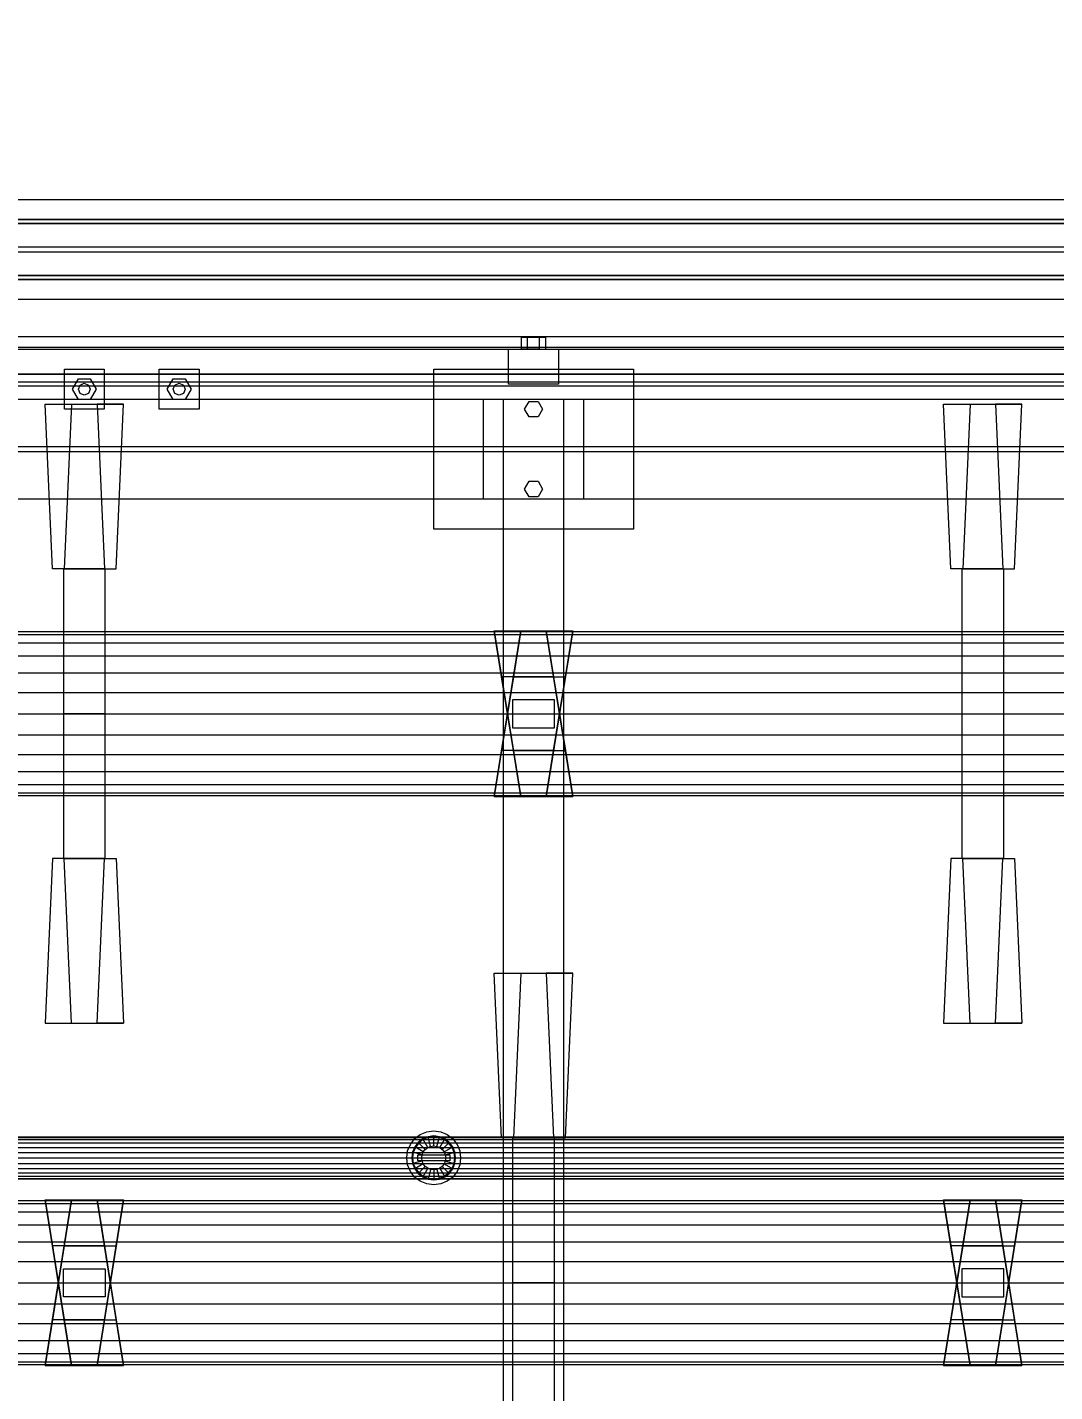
# Model space of a CAD drawing. Header units: millimetres. Extents: x -191664 to 191490, y -197311 to 10263.
# Drawn here: x 4068 to 5097, y -89994 to -88627 of the extents above; entities that cross this region are included whole.
import ezdxf

# ---------------------------------------------------------------- set-up
doc = ezdxf.new("R2010")
doc.units = ezdxf.units.MM
doc.layers.add('DET_mezcladora_superior', color=7, linetype='Continuous', lineweight=0)
doc.layers.add('R15_COTAS_TRANSPORTE_P', color=1, linetype='Continuous', lineweight=0)
doc.dimstyles.new('PLANTA_20', dxfattribs={"dimtxt": 50, "dimasz": 30, "dimexe": 30, "dimexo": 16, "dimgap": 20, "dimtad": 1, "dimtih": 1, "dimtoh": 1, "dimdec": 1, "dimzin": 0, "dimdsep": 46, "dimcen": 0.09, "dimadec": 0, "dimazin": 0, "dimtfac": 1, "dimtdec": 4, "dimtofl": 0, "dimtmove": 0, "dimatfit": 3, "dimfxl": 1, "dimtolj": 1, "dimtzin": 0, "dimarcsym": 0})

# ---------------------------------------------------------------- blocks, each defined once
blk = doc.blocks.new('*D133')
at = {"layer": 'Defpoints', "color": 0, "transparency": 16777216}
for p in [(439.7, -194148), (217.9, -194406.1), (-500, -194490), (-500, -194490), (500, -194490)]:
    blk.add_point(p, dxfattribs=at)
at = {"layer": 'R15_COTAS_TRANSPORTE_P', "color": 0, "lineweight": -2, "transparency": 16777216}
blk.add_arc((-500, -194490), 722.8, 2.3783, 17.6217, dxfattribs=at)
at = {"layer": 'R15_COTAS_TRANSPORTE_P', "color": 0, "transparency": 16777216}
for points in [[(184.1, -194272.8), (193.6, -194269.6), (179.2, -194242.8)], [(227.1, -194459.9), (217.2, -194460.1), (222.8, -194490)]]:
    blk.add_solid(points, dxfattribs=at)

msp = doc.modelspace()

# ---------------------------------------------------------------- linework, layer by layer
at = {"layer": 'DET_mezcladora_superior', "color": 8, "true_color": 0x667b86}
for p, q in [((1475, -88800), (7675, -88800)), ((5596.92, -88820), (3530.26, -88820)), ((3531.78, -88820), (5598.44, -88820)), ((5618.22, -88820), (3551.56, -88820)), ((3553.08, -88820), (5619.74, -88820)), ((3531.78, -88824), (5598.44, -88824)), ((5618.22, -88824), (3551.56, -88824)), ((1475, -88847.2), (7675, -88847.2)), ((7675, -88852.8), (1475, -88852.8)), ((5598.44, -88876), (3531.78, -88876)), ((3551.56, -88876), (5618.22, -88876)), ((3530.26, -88880), (5596.92, -88880)), ((5598.44, -88880), (3531.78, -88880)), ((3551.56, -88880), (5618.22, -88880)), ((5619.74, -88880), (3553.08, -88880)), ((7675, -88900), (1475, -88900)), ((1400, -89000), (7720, -89000)), ((1400, -89047.2), (7720, -89047.2)), ((7720, -89052.8), (1400, -89052.8)), ((7720, -89100), (1400, -89100))]:
    msp.add_line(p, q, dxfattribs=at)
at = {"layer": 'DET_mezcladora_superior', "color": 251, "true_color": 0x64686b}
for p, q in [((1475, -88937), (7675, -88937)), ((4105, -89010), (4105, -88970)), ((4105, -88970), (4145, -88970)), ((4145, -88970), (4145, -89010)), ((4200, -89010), (4200, -88970)), ((4200, -88970), (4240, -88970)), ((4240, -88970), (4240, -89010)), ((7675, -88987), (1475, -88987)), ((4525, -89100), (4525, -89000)), ((4525, -89000), (4625, -89000)), ((4545, -90200), (4545, -89000)), ((4545, -89000), (4605, -89000)), ((4605, -89000), (4605, -90200)), ((4625, -89000), (4625, -89100)), ((4145, -89010), (4105, -89010)), ((4240, -89010), (4200, -89010)), ((4625, -89100), (4525, -89100))]:
    msp.add_line(p, q, dxfattribs=at)
at = {"layer": 'DET_mezcladora_superior', "color": 149, "true_color": 0x3c4245}
for p, q in [((4569, -88938), (4563, -88938)), ((4563, -88950), (4563, -88938)), ((4581, -88938), (4569, -88938)), ((4569, -88950), (4569, -88938)), ((4587, -88938), (4581, -88938)), ((4581, -88950), (4581, -88938)), ((4587, -88938), (4587, -88950)), ((4569, -88950), (4563, -88950)), ((4581, -88950), (4569, -88950)), ((4581, -88950), (4587, -88950)), ((4119, -88990), (4120.76, -88985.76)), ((4120.76, -88985.76), (4125, -88984)), ((4125, -88984), (4129.24, -88985.76)), ((4129.24, -88985.76), (4131, -88990)), ((4214, -88990), (4215.76, -88985.76)), ((4215.76, -88985.76), (4220, -88984)), ((4220, -88984), (4224.24, -88985.76)), ((4224.24, -88985.76), (4226, -88990)), ((4120.76, -88994.24), (4119, -88990)), ((4125, -88996), (4120.76, -88994.24)), ((4129.24, -88994.24), (4125, -88996)), ((4131, -88990), (4129.24, -88994.24)), ((4215.76, -88994.24), (4214, -88990)), ((4220, -88996), (4215.76, -88994.24)), ((4224.24, -88994.24), (4220, -88996)), ((4226, -88990), (4224.24, -88994.24))]:
    msp.add_line(p, q, dxfattribs=at)
at = {"layer": 'DET_mezcladora_superior', "color": 9, "true_color": 0xc6c9c8}
for p, q in [((1475, -88948), (7675, -88948)), ((4550, -88985), (4550, -88950)), ((4550, -88950), (4600, -88950)), ((4600, -88950), (4600, -88985)), ((4475, -89130), (4475, -88970)), ((4475, -88970), (4675, -88970)), ((4675, -88970), (4675, -89130)), ((7675, -88983), (1475, -88983)), ((4600, -88985), (4550, -88985)), ((4675, -89130), (4475, -89130)), ((4104, -89170), (4146, -89170)), ((4104, -89170), (4104, -89315)), ((4146, -89315), (4146, -89170)), ((5004, -89170), (5046, -89170)), ((5004, -89170), (5004, -89315)), ((5046, -89315), (5046, -89170)), ((4554, -89301), (4554, -89329)), ((4596, -89301), (4554, -89301)), ((4596, -89329), (4596, -89301)), ((4146, -89315), (4104, -89315)), ((4104, -89315), (4104, -89460)), ((4146, -89460), (4146, -89315)), ((5004, -89315), (5046, -89315)), ((5004, -89315), (5004, -89460)), ((5046, -89460), (5046, -89315)), ((4554, -89329), (4596, -89329)), ((4146, -89460), (4104, -89460)), ((5046, -89460), (5004, -89460)), ((4554, -89740), (4596, -89740)), ((4554, -89740), (4554, -89885)), ((4596, -89885), (4596, -89740)), ((4104, -89899), (4104, -89871)), ((4104, -89871), (4146, -89871)), ((4146, -89871), (4146, -89899)), ((5004, -89871), (5004, -89899)), ((5046, -89871), (5004, -89871)), ((5046, -89899), (5046, -89871)), ((4596, -89885), (4554, -89885)), ((4554, -89885), (4554, -90030)), ((4596, -90030), (4596, -89885)), ((4146, -89899), (4104, -89899)), ((5004, -89899), (5046, -89899))]:
    msp.add_line(p, q, dxfattribs=at)
at = {"layer": 'DET_mezcladora_superior', "color": 252, "true_color": 0x8b8c91}
for p, q in [((1475, -88950), (7675, -88950)), ((7675, -88975), (1475, -88975))]:
    msp.add_line(p, q, dxfattribs=at)
at = {"layer": 'DET_mezcladora_superior', "color": 253, "true_color": 0xa5a6aa}
msp.add_line((1500, -88975), (7075, -88975), dxfattribs=at)
at = {"layer": 'DET_mezcladora_superior', "color": 43, "true_color": 0xe7bf45}
for p, q in [((4113, -88990), (4119, -88979.61)), ((4119, -88979.61), (4131, -88979.61)), ((4131, -88979.61), (4137, -88990)), ((4208, -88990), (4214, -88979.61)), ((4214, -88979.61), (4226, -88979.61)), ((4226, -88979.61), (4232, -88990)), ((4119, -89000.39), (4113, -88990)), ((4131, -89000.39), (4119, -89000.39)), ((4137, -88990), (4131, -89000.39)), ((4214, -89000.39), (4208, -88990)), ((4226, -89000.39), (4214, -89000.39)), ((4232, -88990), (4226, -89000.39)), ((4566, -89010), (4570.5, -89002.21)), ((4570.5, -89017.79), (4566, -89010)), ((4570.5, -89002.21), (4579.5, -89002.21)), ((4579.5, -89002.21), (4584, -89010)), ((4584, -89010), (4579.5, -89017.79)), ((4579.5, -89017.79), (4570.5, -89017.79)), ((4566, -89090), (4570.5, -89082.21)), ((4570.5, -89082.21), (4579.5, -89082.21)), ((4579.5, -89082.21), (4584, -89090)), ((4570.5, -89097.79), (4566, -89090)), ((4584, -89090), (4579.5, -89097.79)), ((4579.5, -89097.79), (4570.5, -89097.79))]:
    msp.add_line(p, q, dxfattribs=at)
at = {"layer": 'DET_mezcladora_superior', "color": 254, "true_color": 0xdce0df}
for p, q in [((4093.08, -89170), (4085.72, -89005)), ((4085.72, -89005), (4112.28, -89005)), ((4085.72, -89005), (4137.72, -89005)), ((4112.28, -89005), (4104.92, -89170)), ((4112.28, -89005), (4164.28, -89005)), ((4164.28, -89005), (4137.72, -89005)), ((4137.72, -89005), (4145.08, -89170)), ((4156.92, -89170), (4164.28, -89005)), ((4993.08, -89170), (4985.72, -89005)), ((4985.72, -89005), (5012.28, -89005)), ((4985.72, -89005), (5037.72, -89005)), ((5012.28, -89005), (5004.92, -89170)), ((5012.28, -89005), (5064.28, -89005)), ((5064.28, -89005), (5037.72, -89005)), ((5037.72, -89005), (5045.08, -89170)), ((5056.92, -89170), (5064.28, -89005)), ((4104.92, -89170), (4093.08, -89170)), ((4145.08, -89170), (4093.08, -89170)), ((4104.92, -89170), (4156.92, -89170)), ((4145.08, -89170), (4156.92, -89170)), ((5004.92, -89170), (4993.08, -89170)), ((5045.08, -89170), (4993.08, -89170)), ((5004.92, -89170), (5056.92, -89170)), ((5045.08, -89170), (5056.92, -89170)), ((7835, -89233), (1315, -89233)), ((4535.72, -89398), (4562.28, -89232)), ((4543.08, -89278), (4535.72, -89232)), ((4535.72, -89232), (4562.28, -89398)), ((4535.72, -89232), (4587.72, -89232)), ((4562.28, -89232), (4554.92, -89278)), ((4562.28, -89232), (4614.28, -89232)), ((4614.28, -89232), (4587.72, -89398)), ((4614.28, -89398), (4587.72, -89232)), ((4587.72, -89232), (4595.08, -89278)), ((4606.92, -89278), (4614.28, -89232)), ((1315, -89235.79), (7835, -89235.79)), ((1315, -89243.99), (7835, -89243.99)), ((1315, -89257.02), (7835, -89257.02)), ((1315, -89274), (7835, -89274)), ((4554.92, -89278), (4543.08, -89352)), ((4554.92, -89352), (4543.08, -89278)), ((4595.08, -89278), (4543.08, -89278)), ((4554.92, -89278), (4606.92, -89278)), ((4595.08, -89352), (4606.92, -89278)), ((4595.08, -89278), (4606.92, -89352)), ((1315, -89293.78), (7835, -89293.78)), ((1315, -89315), (7835, -89315)), ((1315, -89336.22), (7835, -89336.22)), ((1315, -89356), (7835, -89356)), ((4543.08, -89352), (4535.72, -89398)), ((4595.08, -89352), (4543.08, -89352)), ((4562.28, -89398), (4554.92, -89352)), ((4554.92, -89352), (4606.92, -89352)), ((4587.72, -89398), (4595.08, -89352)), ((4606.92, -89352), (4614.28, -89398)), ((1315, -89372.98), (7835, -89372.98)), ((1315, -89386.01), (7835, -89386.01)), ((1315, -89394.21), (7835, -89394.21)), ((1315, -89397), (7835, -89397)), ((4535.72, -89398), (4587.72, -89398)), ((4562.28, -89398), (4614.28, -89398)), ((4093.08, -89460), (4085.72, -89625)), ((4104.92, -89460), (4093.08, -89460)), ((4145.08, -89460), (4093.08, -89460)), ((4112.28, -89625), (4104.92, -89460)), ((4104.92, -89460), (4156.92, -89460)), ((4137.72, -89625), (4145.08, -89460)), ((4145.08, -89460), (4156.92, -89460)), ((4156.92, -89460), (4164.28, -89625)), ((4993.08, -89460), (4985.72, -89625)), ((5004.92, -89460), (4993.08, -89460)), ((5045.08, -89460), (4993.08, -89460)), ((5012.28, -89625), (5004.92, -89460)), ((5004.92, -89460), (5056.92, -89460)), ((5037.72, -89625), (5045.08, -89460)), ((5045.08, -89460), (5056.92, -89460)), ((5056.92, -89460), (5064.28, -89625)), ((4543.08, -89740), (4535.72, -89575)), ((4535.72, -89575), (4562.28, -89575)), ((4535.72, -89575), (4587.72, -89575)), ((4562.28, -89575), (4554.92, -89740)), ((4562.28, -89575), (4614.28, -89575)), ((4614.28, -89575), (4587.72, -89575)), ((4587.72, -89575), (4595.08, -89740)), ((4606.92, -89740), (4614.28, -89575)), ((4085.72, -89625), (4112.28, -89625)), ((4085.72, -89625), (4137.72, -89625)), ((4112.28, -89625), (4164.28, -89625)), ((4164.28, -89625), (4137.72, -89625)), ((4985.72, -89625), (5012.28, -89625)), ((4985.72, -89625), (5037.72, -89625)), ((5012.28, -89625), (5064.28, -89625)), ((5064.28, -89625), (5037.72, -89625)), ((4554.92, -89740), (4543.08, -89740)), ((4595.08, -89740), (4543.08, -89740)), ((4554.92, -89740), (4606.92, -89740)), ((4595.08, -89740), (4606.92, -89740)), ((7835, -89803), (1315, -89803)), ((1315, -89805.79), (7835, -89805.79)), ((4093.08, -89848), (4085.72, -89802)), ((4085.72, -89802), (4112.28, -89968)), ((4085.72, -89802), (4137.72, -89802)), ((4085.72, -89968), (4112.28, -89802)), ((4112.28, -89802), (4104.92, -89848)), ((4112.28, -89802), (4164.28, -89802)), ((4164.28, -89968), (4137.72, -89802)), ((4137.72, -89802), (4145.08, -89848)), ((4164.28, -89802), (4137.72, -89968)), ((4156.92, -89848), (4164.28, -89802)), ((4985.72, -89968), (5012.28, -89802)), ((4993.08, -89848), (4985.72, -89802)), ((4985.72, -89802), (5012.28, -89968)), ((4985.72, -89802), (5037.72, -89802)), ((5012.28, -89802), (5004.92, -89848)), ((5012.28, -89802), (5064.28, -89802)), ((5064.28, -89802), (5037.72, -89968)), ((5064.28, -89968), (5037.72, -89802)), ((5037.72, -89802), (5045.08, -89848)), ((5056.92, -89848), (5064.28, -89802)), ((1315, -89813.99), (7835, -89813.99)), ((1315, -89827.02), (7835, -89827.02)), ((1315, -89844), (7835, -89844)), ((4104.92, -89922), (4093.08, -89848)), ((4145.08, -89848), (4093.08, -89848)), ((4104.92, -89848), (4093.08, -89922)), ((4104.92, -89848), (4156.92, -89848)), ((4145.08, -89848), (4156.92, -89922)), ((4145.08, -89922), (4156.92, -89848)), ((5004.92, -89848), (4993.08, -89922)), ((5004.92, -89922), (4993.08, -89848)), ((5045.08, -89848), (4993.08, -89848)), ((5004.92, -89848), (5056.92, -89848)), ((5045.08, -89922), (5056.92, -89848)), ((5045.08, -89848), (5056.92, -89922)), ((1315, -89863.78), (7835, -89863.78)), ((1315, -89885), (7835, -89885)), ((1315, -89906.22), (7835, -89906.22)), ((1315, -89926), (7835, -89926)), ((4093.08, -89922), (4085.72, -89968)), ((4145.08, -89922), (4093.08, -89922)), ((4112.28, -89968), (4104.92, -89922)), ((4104.92, -89922), (4156.92, -89922)), ((4137.72, -89968), (4145.08, -89922)), ((4156.92, -89922), (4164.28, -89968)), ((4993.08, -89922), (4985.72, -89968)), ((5045.08, -89922), (4993.08, -89922)), ((5012.28, -89968), (5004.92, -89922)), ((5004.92, -89922), (5056.92, -89922)), ((5037.72, -89968), (5045.08, -89922)), ((5056.92, -89922), (5064.28, -89968)), ((1315, -89942.98), (7835, -89942.98)), ((1315, -89956.01), (7835, -89956.01)), ((1315, -89964.21), (7835, -89964.21)), ((1315, -89967), (7835, -89967)), ((4085.72, -89968), (4137.72, -89968)), ((4112.28, -89968), (4164.28, -89968)), ((4985.72, -89968), (5037.72, -89968)), ((5012.28, -89968), (5064.28, -89968))]:
    msp.add_line(p, q, dxfattribs=at)
at = {"layer": 'DET_mezcladora_superior', "color": 134, "true_color": 0x238fa9}
for p, q in [((3325, -89738.8), (6375, -89738.8)), ((3325, -89739.52), (6375, -89739.52)), ((4469.51, -89739.52), (4464.4, -89741.64)), ((4475, -89738.8), (4469.51, -89739.52)), ((4480.49, -89739.52), (4475, -89738.8)), ((4485.6, -89741.64), (4480.49, -89739.52)), ((3325, -89741.64), (6375, -89741.64)), ((3325, -89745.01), (6375, -89745.01)), ((3325, -89749.4), (6375, -89749.4)), ((4456.64, -89749.4), (4454.52, -89754.51)), ((4460.01, -89745.01), (4456.64, -89749.4)), ((4464.4, -89741.64), (4460.01, -89745.01)), ((4489.99, -89745.01), (4485.6, -89741.64)), ((4493.36, -89749.4), (4489.99, -89745.01)), ((4495.48, -89754.51), (4493.36, -89749.4)), ((3325, -89754.51), (6375, -89754.51)), ((3325, -89760), (6375, -89760)), ((3325, -89765.49), (6375, -89765.49)), ((4454.52, -89754.51), (4453.8, -89760)), ((4453.8, -89760), (4454.52, -89765.49)), ((4454.52, -89765.49), (4456.64, -89770.6)), ((4493.36, -89770.6), (4495.48, -89765.49)), ((4496.2, -89760), (4495.48, -89754.51)), ((4495.48, -89765.49), (4496.2, -89760)), ((3325, -89770.6), (6375, -89770.6)), ((3325, -89774.99), (6375, -89774.99)), ((3325, -89778.36), (6375, -89778.36)), ((3325, -89780.48), (6375, -89780.48)), ((4456.64, -89770.6), (4460.01, -89774.99)), ((4460.01, -89774.99), (4464.4, -89778.36)), ((4464.4, -89778.36), (4469.51, -89780.48)), ((4469.51, -89780.48), (4475, -89781.2)), ((4475, -89781.2), (4480.49, -89780.48)), ((4480.49, -89780.48), (4485.6, -89778.36)), ((4485.6, -89778.36), (4489.99, -89774.99)), ((4489.99, -89774.99), (4493.36, -89770.6)), ((6375, -89781.2), (3325, -89781.2))]:
    msp.add_line(p, q, dxfattribs=at)
at = {"layer": 'DET_mezcladora_superior', "color": 9, "true_color": 0xb9c5c9}
for p, q in [((4455.91, -89740.91), (4461.5, -89736.62)), ((4461.5, -89736.62), (4468.01, -89733.92)), ((4468.01, -89733.92), (4475, -89733)), ((4475, -89733), (4481.99, -89733.92)), ((4481.99, -89733.92), (4488.5, -89736.62)), ((4488.5, -89736.62), (4494.09, -89740.91)), ((4448, -89760), (4448.92, -89753.01)), ((4448.92, -89753.01), (4451.62, -89746.5)), ((4451.62, -89746.5), (4455.91, -89740.91)), ((4494.09, -89740.91), (4498.38, -89746.5)), ((4498.38, -89746.5), (4501.08, -89753.01)), ((4501.08, -89753.01), (4502, -89760)), ((4448.92, -89766.99), (4448, -89760)), ((4502, -89760), (4501.08, -89766.99)), ((4451.62, -89773.5), (4448.92, -89766.99)), ((4455.91, -89779.09), (4451.62, -89773.5)), ((4461.5, -89783.38), (4455.91, -89779.09)), ((4494.09, -89779.09), (4488.5, -89783.38)), ((4498.38, -89773.5), (4494.09, -89779.09)), ((4501.08, -89766.99), (4498.38, -89773.5)), ((4468.01, -89786.08), (4461.5, -89783.38)), ((4475, -89787), (4468.01, -89786.08)), ((4481.99, -89786.08), (4475, -89787)), ((4488.5, -89783.38), (4481.99, -89786.08))]:
    msp.add_line(p, q, dxfattribs=at)
at = {"layer": 'DET_mezcladora_superior', "color": 55, "true_color": 0xb2944d}
for p, q in [((4469.31, -89738.75), (4464, -89740.95)), ((4475, -89738), (4469.31, -89738.75)), ((4471.89, -89748.41), (4469.31, -89738.75)), ((4480.69, -89738.75), (4475, -89738)), ((4475, -89748), (4475, -89738)), ((4478.11, -89748.41), (4480.69, -89738.75)), ((4486, -89740.95), (4480.69, -89738.75)), ((4455.95, -89749), (4453.75, -89754.31)), ((4459.44, -89744.44), (4455.95, -89749)), ((4464.61, -89754), (4455.95, -89749)), ((4464, -89740.95), (4459.44, -89744.44)), ((4466.51, -89751.51), (4459.44, -89744.44)), ((4469, -89749.61), (4464, -89740.95)), ((4464.61, -89754), (4466.51, -89751.51)), ((4466.51, -89751.51), (4469, -89749.61)), ((4469, -89749.61), (4471.89, -89748.41)), ((4471.89, -89748.41), (4475, -89748)), ((4475, -89748), (4478.11, -89748.41)), ((4478.11, -89748.41), (4481, -89749.61)), ((4481, -89749.61), (4486, -89740.95)), ((4481, -89749.61), (4483.49, -89751.51)), ((4483.49, -89751.51), (4490.56, -89744.44)), ((4483.49, -89751.51), (4485.39, -89754)), ((4485.39, -89754), (4494.05, -89749)), ((4490.56, -89744.44), (4486, -89740.95)), ((4494.05, -89749), (4490.56, -89744.44)), ((4496.25, -89754.31), (4494.05, -89749)), ((4453.75, -89754.31), (4453, -89760)), ((4453, -89760), (4453.75, -89765.69)), ((4453, -89760), (4463, -89760)), ((4463.41, -89756.89), (4453.75, -89754.31)), ((4463.41, -89763.11), (4453.75, -89765.69)), ((4453.75, -89765.69), (4455.95, -89771)), ((4464.61, -89766), (4455.95, -89771)), ((4463, -89760), (4463.41, -89756.89)), ((4463.41, -89763.11), (4463, -89760)), ((4463.41, -89756.89), (4464.61, -89754)), ((4464.61, -89766), (4463.41, -89763.11)), ((4466.51, -89768.49), (4464.61, -89766)), ((4485.39, -89766), (4483.49, -89768.49)), ((4485.39, -89754), (4486.59, -89756.89)), ((4486.59, -89763.11), (4485.39, -89766)), ((4485.39, -89766), (4494.05, -89771)), ((4486.59, -89756.89), (4496.25, -89754.31)), ((4486.59, -89756.89), (4487, -89760)), ((4487, -89760), (4486.59, -89763.11)), ((4486.59, -89763.11), (4496.25, -89765.69)), ((4487, -89760), (4497, -89760)), ((4494.05, -89771), (4496.25, -89765.69)), ((4497, -89760), (4496.25, -89754.31)), ((4496.25, -89765.69), (4497, -89760)), ((4455.95, -89771), (4459.44, -89775.56)), ((4466.51, -89768.49), (4459.44, -89775.56)), ((4459.44, -89775.56), (4464, -89779.05)), ((4469, -89770.39), (4464, -89779.05)), ((4464, -89779.05), (4469.31, -89781.25)), ((4469, -89770.39), (4466.51, -89768.49)), ((4471.89, -89771.59), (4469, -89770.39)), ((4471.89, -89771.59), (4469.31, -89781.25)), ((4475, -89772), (4471.89, -89771.59)), ((4478.11, -89771.59), (4475, -89772)), ((4475, -89772), (4475, -89782)), ((4481, -89770.39), (4478.11, -89771.59)), ((4478.11, -89771.59), (4480.69, -89781.25)), ((4480.69, -89781.25), (4486, -89779.05)), ((4483.49, -89768.49), (4481, -89770.39)), ((4481, -89770.39), (4486, -89779.05)), ((4483.49, -89768.49), (4490.56, -89775.56)), ((4486, -89779.05), (4490.56, -89775.56)), ((4490.56, -89775.56), (4494.05, -89771)), ((4469.31, -89781.25), (4475, -89782)), ((4475, -89782), (4480.69, -89781.25))]:
    msp.add_line(p, q, dxfattribs=at)
at = {"layer": 'DET_mezcladora_superior', "color": 139, "true_color": 0x344b58}
for p, q in [((4459, -89763), (4459, -89757)), ((4459, -89757), (4491, -89757)), ((4491, -89763), (4459, -89763)), ((4491, -89757), (4491, -89763))]:
    msp.add_line(p, q, dxfattribs=at)

# ---------------------------------------------------------------- dimensions: what is measured, and where the dimension line sits
at = {"layer": 'R15_COTAS_TRANSPORTE_P'}
dim = msp.add_angular_dim_2l(base=(217.89, -194406.09), line1=((-500, -194490), (500, -194490)), line2=((-500, -194490), (439.69, -194147.98)), dimstyle='PLANTA_20', dxfattribs=at)
dim.commit()
dim.dimension.update_dxf_attribs({"geometry": '*D133', "text_midpoint": (191490.46, -33543.69)})

doc.saveas('drawing.dxf')
